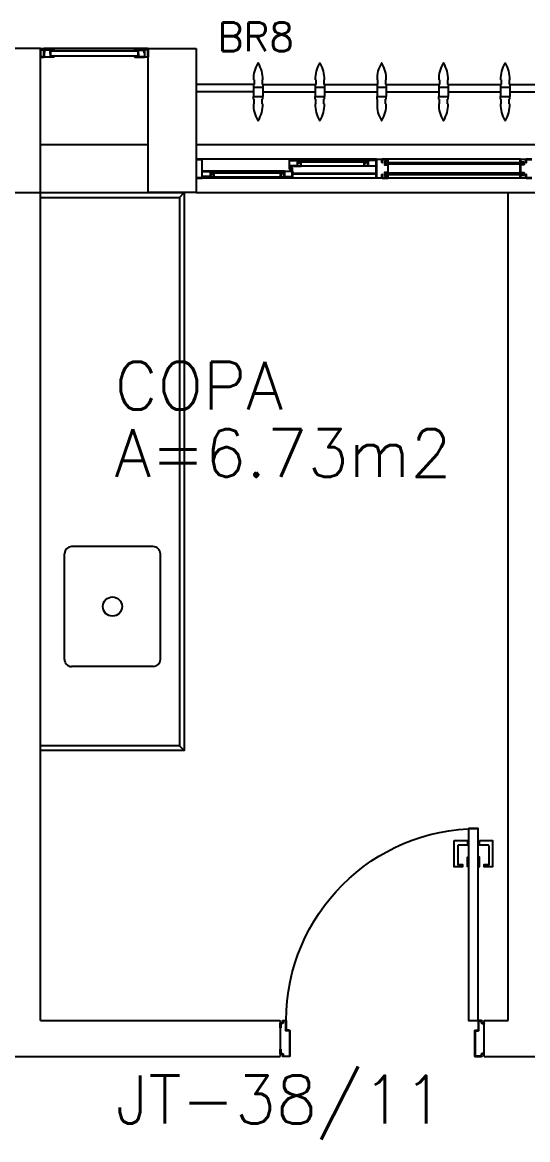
# Model space of a CAD drawing. Header units: millimetres. Extents: x 2128 to 2646, y 1972 to 2207.
# Drawn here: x 2346.736 to 2348.843, y 2139.018 to 2143.675 of the extents above; entities that cross this region are included whole.
import ezdxf

# ---------------------------------------------------------------- set-up
doc = ezdxf.new("R2010")
doc.units = ezdxf.units.MM
for name, color, linetype in [('AR-ALV', 2, 'Continuous'), ('AR-BRISES', 1, 'Continuous'), ('AR-ESQ', 1, 'Continuous'), ('AR-ESTC', 3, 'Continuous'), ('AR-PEITORIL', 1, 'Continuous'), ('AR-PORTA', 1, 'Continuous'), ('BC-CUBA', 1, 'Continuous'), ('BGR- VISTA', 12, 'Continuous'), ('BR-PAINEL', 1, 'Continuous'), ('BR-SUPORTE', 1, 'Continuous'), ('BR-TEXTO', 2, 'Continuous'), ('COZ1', 1, 'Continuous'), ('DT-ESQ-BAGUETE-C', 1, 'Continuous'), ('DT-ESQ-BAGUETE-V', 1, 'Continuous'), ('DT-ESQ-CHAPA DOBRADA-V', 1, 'Continuous'), ('DT-ESQ-MARCO-V', 1, 'Continuous'), ('DT-ESQ-PERFIL CADEIRA-C', 2, 'Continuous'), ('DT-ESQ-PERFIL CADEIRA-V', 2, 'Continuous'), ('DT-ESQ-PERFIL U SIMPLES-C', 2, 'Continuous'), ('DT-ESQ-PERFIL U-C', 2, 'Continuous'), ('DT-ESQ-PERFIL U-V', 1, 'Continuous'), ('DT-ESQ-VENEZIANA-C', 1, 'Continuous'), ('DT-ESQ-VENEZIANA-V', 1, 'Continuous'), ('DT-ESQ-VIDRO-C', 2, 'Continuous'), ('DT-ESQ-VIDRO-V', 71, 'Continuous'), ('DT-TXTMOD', 1, 'Continuous'), ('ENDEREÇO', 2, 'Continuous'), ('maçaneta', 1, 'Continuous'), ('mov', 1, 'Continuous'), ('PM-PERFIL U-C', 2, 'Continuous'), ('pm1', 2, 'Continuous'), ('TEXTO', 2, 'Continuous'), ('Área', 2, 'Continuous')]:
    doc.layers.add(name, color=color, linetype=linetype)
doc.styles.add('S10', font='simplex.shx', dxfattribs={"height": 0.1})
doc.styles.add('S12', font='simplex.shx', dxfattribs={"width": 1.1, "height": 0.12})
doc.styles.add('UNB-100', font='simplex.shx', dxfattribs={"height": 0.2})
doc.styles.add('UNB1-100', font='simplex.shx', dxfattribs={"height": 0.2})

# ---------------------------------------------------------------- blocks, each defined once
blk = doc.blocks.new('CUBAbnc-01P')
at = {"layer": 'COZ1'}
for p, q in [((-0.25, -0.4705), (-0.25, -0.1305)), ((-0.22, -0.1005), (0.22, -0.1005)), ((0.25, -0.4705), (0.25, -0.1305)), ((-0.22, -0.5005), (0.22, -0.5005))]:
    blk.add_line(p, q, dxfattribs=at)
blk.add_circle((0, -0.3005), 0.04, dxfattribs=at)
for centre, start, end in [((-0.22, -0.1305), 90, 180), ((0.22, -0.1305), 0, 90), ((-0.22, -0.4705), 180, 270), ((0.22, -0.4705), 270, 0)]:
    blk.add_arc(centre, 0.03, start, end, dxfattribs=at)
blk = doc.blocks.new('BGR3')
at = {"layer": 'BGR- VISTA'}
for p, q in [((0, 2.305), (0.58, 2.305)), ((0.58, 2.305), (0.6, 2.325)), ((0.58, 2.305), (0.58, 0.02)), ((0.58, 0.02), (0, 0.02)), ((0.6, 0), (0.58, 0.02))]:
    blk.add_line(p, q, dxfattribs=at)
blk.add_lwpolyline([(0.6, 2.325), (0.6, 0), (0, 0), (0, 2.325)], close=True, dxfattribs=at)
at = {"layer": 'BC-CUBA', "rotation": 89.99999999999999}
blk.add_blockref('CUBAbnc-01P', (0, 0.6), dxfattribs=at)
blk = doc.blocks.new('EF53-P')
at = {"layer": 'DT-ESQ-BAGUETE-C', "ltscale": 0.1}
for points in [[(4.7975, -0.08), (4.784, -0.08), (4.784, -0.0785), (4.797, -0.0785, 0.414214), (4.7975, -0.078), (4.7975, -0.067, 0.414214), (4.797, -0.0665), (4.784, -0.0665), (4.784, -0.065), (4.7975, -0.065, -0.414214), (4.799, -0.0665), (4.799, -0.0785, -0.414214)], [(5.0765, -0.08), (5.09, -0.08), (5.09, -0.0785), (5.077, -0.0785, -0.414214), (5.0765, -0.078), (5.0765, -0.067, -0.414214), (5.077, -0.0665), (5.09, -0.0665), (5.09, -0.065), (5.0765, -0.065, 0.414214), (5.075, -0.0665), (5.075, -0.0785, 0.414214)], [(4.4485, -0.125), (4.435, -0.125), (4.435, -0.1235), (4.448, -0.1235, 0.414214), (4.4485, -0.123), (4.4485, -0.112, 0.414214), (4.448, -0.1115), (4.435, -0.1115), (4.435, -0.11), (4.4485, -0.11, -0.414214), (4.45, -0.1115), (4.45, -0.1235, -0.414214)], [(4.714, -0.125), (4.7275, -0.125), (4.7275, -0.1235), (4.7145, -0.1235, -0.414214), (4.714, -0.123), (4.714, -0.112, -0.414214), (4.7145, -0.1115), (4.7275, -0.1115), (4.7275, -0.11), (4.714, -0.11, 0.414214), (4.7125, -0.1115), (4.7125, -0.1235, 0.414214)]]:
    blk.add_lwpolyline(points, format="xyb", close=True, dxfattribs=at)
at = {"layer": 'DT-ESQ-BAGUETE-V', "ltscale": 0.1}
for p, q in [((4.7975, -0.065), (5.0765, -0.065)), ((4.4485, -0.11), (4.714, -0.11))]:
    blk.add_line(p, q, dxfattribs=at)
at = {"layer": 'DT-ESQ-CHAPA DOBRADA-V', "ltscale": 0.1}
for p, q in [((4.4, -0.077), (4.749, -0.077)), ((4.4, -0.08), (4.749, -0.08))]:
    blk.add_line(p, q, dxfattribs=at)
at = {"layer": 'DT-ESQ-MARCO-V', "ltscale": 0.1}
for p, q in [((3.7985, -0.06), (4.3515, -0.06)), ((3.7985, -0.14), (4.3515, -0.14))]:
    blk.add_line(p, q, dxfattribs=at)
at = {"layer": 'DT-ESQ-PERFIL CADEIRA-C', "ltscale": 0.1}
for p, q in [((4.751, -0.0885), (4.7975, -0.0885)), ((5.125, -0.0885), (5.0765, -0.0885)), ((4.4, -0.1335), (4.4485, -0.1335)), ((4.7605, -0.1335), (4.714, -0.1335))]:
    blk.add_line(p, q, dxfattribs=at)
for points in [[(4.7975, -0.087, -1), (4.7975, -0.09), (4.751, -0.09, -0.414214), (4.749, -0.088), (4.749, -0.067, -0.414214), (4.751, -0.065), (4.7825, -0.065, -0.414214), (4.784, -0.0665), (4.784, -0.087)], [(4.784, -0.0885, -0.198913), (4.7829, -0.0881, -0.198913), (4.7825, -0.087), (4.7825, -0.067, 0.414214), (4.782, -0.0665), (4.751, -0.0665, 0.414214), (4.7505, -0.067), (4.7505, -0.088, 0.414214), (4.751, -0.0885)], [(5.0765, -0.09), (5.125, -0.09), (5.125, -0.0885), (5.09, -0.0885, 0.198912), (5.0911, -0.0881, 0.198913), (5.0915, -0.087), (5.0915, -0.067, -0.414214), (5.092, -0.0665), (5.125, -0.0665), (5.125, -0.065), (5.0915, -0.065, 0.414214), (5.09, -0.0665), (5.09, -0.0785), (5.09, -0.08), (5.09, -0.087), (5.0765, -0.087, 1)], [(4.4485, -0.135), (4.4, -0.135), (4.4, -0.1335), (4.435, -0.1335, -0.198912), (4.4339, -0.1331, -0.198913), (4.4335, -0.132), (4.4335, -0.112, 0.414214), (4.433, -0.1115), (4.4, -0.1115), (4.4, -0.11), (4.4335, -0.11, -0.414214), (4.435, -0.1115), (4.435, -0.1235), (4.435, -0.125), (4.435, -0.132), (4.4485, -0.132, -1)], [(4.714, -0.132, 1), (4.714, -0.135), (4.7605, -0.135, 0.414214), (4.7625, -0.133), (4.7625, -0.112, 0.414214), (4.7605, -0.11), (4.729, -0.11, 0.414214), (4.7275, -0.1115), (4.7275, -0.132)], [(4.7275, -0.1335, 0.198913), (4.7286, -0.1331, 0.198913), (4.729, -0.132), (4.729, -0.112, -0.414214), (4.7295, -0.1115), (4.7605, -0.1115, -0.414214), (4.761, -0.112), (4.761, -0.133, -0.414214), (4.7605, -0.1335)]]:
    blk.add_lwpolyline(points, format="xyb", close=True, dxfattribs=at)
at = {"layer": 'DT-ESQ-PERFIL CADEIRA-V', "ltscale": 0.1}
for p, q in [((4.7825, -0.09), (5.0765, -0.09)), ((4.4485, -0.135), (4.714, -0.135))]:
    blk.add_line(p, q, dxfattribs=at)
at = {"layer": 'DT-ESQ-PERFIL U SIMPLES-C', "ltscale": 0.1}
for points in [[(4.751, -0.102), (4.759, -0.102), (4.759, -0.1005), (4.751, -0.1005, -0.414214), (4.7505, -0.1), (4.7505, -0.092, -0.414214), (4.751, -0.0915), (4.759, -0.0915), (4.759, -0.09), (4.751, -0.09, 0.414214), (4.749, -0.092), (4.749, -0.1, 0.414214)], [(4.7605, -0.098), (4.7525, -0.098), (4.7525, -0.0995), (4.7605, -0.0995, -0.414214), (4.761, -0.1), (4.761, -0.108, -0.414214), (4.7605, -0.1085), (4.7525, -0.1085), (4.7525, -0.11), (4.7605, -0.11, 0.414214), (4.7625, -0.108), (4.7625, -0.1, 0.414214)]]:
    blk.add_lwpolyline(points, format="xyb", close=True, dxfattribs=at)
at = {"layer": 'DT-ESQ-PERFIL U-C', "ltscale": 0.1}
for points in [[(3.7515, -0.14), (3.7735, -0.14, 0.414214), (3.775, -0.1385), (3.775, -0.125), (3.7735, -0.125), (3.7735, -0.138, -0.414214), (3.773, -0.1385), (3.752, -0.1385, -0.414214)], [(3.752, -0.0615), (3.773, -0.0615, -0.414214), (3.7735, -0.062), (3.7735, -0.075), (3.775, -0.075), (3.775, -0.0615, 0.414214), (3.7735, -0.06), (3.7515, -0.06, 0.414214)]]:
    blk.add_lwpolyline(points, format="xyb", dxfattribs=at)
for points in [[(3.8, -0.1285), (3.8, -0.1385, -0.414214), (3.7985, -0.14), (3.7765, -0.14, -0.414214), (3.775, -0.1385), (3.775, -0.125), (3.7765, -0.125), (3.7765, -0.138, 0.414214), (3.777, -0.1385), (3.798, -0.1385, 0.414214), (3.7985, -0.138), (3.7985, -0.1285), (3.7855, -0.1285, -0.414214), (3.784, -0.127), (3.784, -0.117, -0.414214), (3.7855, -0.1155), (3.7985, -0.1155), (3.7985, -0.0845), (3.7855, -0.0845, -0.414214), (3.784, -0.083), (3.784, -0.073, -0.414214), (3.7855, -0.0715), (3.7985, -0.0715), (3.7985, -0.062, 0.414214), (3.798, -0.0615), (3.777, -0.0615, 0.414214), (3.7765, -0.062), (3.7765, -0.075), (3.775, -0.075), (3.775, -0.0615, -0.414214), (3.7765, -0.06), (3.7985, -0.06, -0.414214), (3.8, -0.0615), (3.8, -0.0715, -0.414214), (3.7985, -0.073), (3.7855, -0.073), (3.7855, -0.083), (3.7985, -0.083), (3.7985, -0.083, -0.414214), (3.8, -0.0845), (3.8, -0.1155, -0.414214), (3.7985, -0.117), (3.7985, -0.117), (3.7855, -0.117), (3.7855, -0.127), (3.7985, -0.127, -0.414214)], [(4.35, -0.1285), (4.35, -0.1385, 0.414214), (4.3515, -0.14), (4.3735, -0.14, 0.414214), (4.375, -0.1385), (4.375, -0.125), (4.3735, -0.125), (4.3735, -0.138, -0.414214), (4.373, -0.1385), (4.352, -0.1385, -0.414214), (4.3515, -0.138), (4.3515, -0.1285), (4.3645, -0.1285, 0.414214), (4.366, -0.127), (4.366, -0.117, 0.414214), (4.3645, -0.1155), (4.3515, -0.1155), (4.3515, -0.0845), (4.3645, -0.0845, 0.414214), (4.366, -0.083), (4.366, -0.073, 0.414214), (4.3645, -0.0715), (4.3515, -0.0715), (4.3515, -0.062, -0.414214), (4.352, -0.0615), (4.373, -0.0615, -0.414214), (4.3735, -0.062), (4.3735, -0.075), (4.375, -0.075), (4.375, -0.0615, 0.414214), (4.3735, -0.06), (4.3515, -0.06, 0.414214), (4.35, -0.0615), (4.35, -0.0715, 0.414214), (4.3515, -0.073), (4.3645, -0.073), (4.3645, -0.083), (4.3515, -0.083), (4.3515, -0.083, 0.414214), (4.35, -0.0845), (4.35, -0.1155, 0.414214), (4.3515, -0.117), (4.3515, -0.117), (4.3645, -0.117), (4.3645, -0.127), (4.3515, -0.127, 0.414214)], [(4.375, -0.0615, -0.414214), (4.3765, -0.06), (4.3985, -0.06, -0.414214), (4.4, -0.0615), (4.4, -0.1385, -0.414214), (4.3985, -0.14), (4.3765, -0.14, -0.414214), (4.375, -0.1385), (4.375, -0.125), (4.3765, -0.125), (4.3765, -0.138, 0.414214), (4.377, -0.1385), (4.398, -0.1385, 0.414214), (4.3985, -0.138), (4.3985, -0.062, 0.414214), (4.398, -0.0615), (4.377, -0.0615, 0.414214), (4.3765, -0.062), (4.3765, -0.075), (4.375, -0.075)], [(5.15, -0.0615, 0.414214), (5.1485, -0.06), (5.1265, -0.06, 0.414214), (5.125, -0.0615), (5.125, -0.1385, 0.414214), (5.1265, -0.14), (5.1485, -0.14, 0.414214), (5.15, -0.1385), (5.15, -0.125), (5.1485, -0.125), (5.1485, -0.138, -0.414214), (5.148, -0.1385), (5.127, -0.1385, -0.414214), (5.1265, -0.138), (5.1265, -0.062, -0.414214), (5.127, -0.0615), (5.148, -0.0615, -0.414214), (5.1485, -0.062), (5.1485, -0.075), (5.15, -0.075)]]:
    blk.add_lwpolyline(points, format="xyb", close=True, dxfattribs=at)
at = {"layer": 'DT-ESQ-PERFIL U-V', "ltscale": 0.1}
for p, q in [((4.3985, -0.06), (5.1265, -0.06)), ((4.3985, -0.14), (5.1265, -0.14))]:
    blk.add_line(p, q, dxfattribs=at)
at = {"layer": 'DT-ESQ-VIDRO-C', "ltscale": 0.1}
for points in [[(4.3625, -0.081), (4.3625, -0.075), (3.7875, -0.075), (3.7875, -0.081)], [(5.0875, -0.085), (5.0875, -0.082), (4.7865, -0.082), (4.7865, -0.085)], [(4.438, -0.13), (4.438, -0.127), (4.7245, -0.127), (4.7245, -0.13)]]:
    blk.add_lwpolyline(points, close=True, dxfattribs=at)
at = {"layer": 'DT-ESQ-VIDRO-V', "ltscale": 0.1}
blk.add_lwpolyline([(4.3625, -0.119), (4.3625, -0.125), (3.7875, -0.125), (3.7875, -0.119)], close=True, dxfattribs=at)
at = {"layer": 'DT-TXTMOD', "ltscale": 0.1, "style": 'S10', "flags": 3}
for tag, p in [('M01', (0.025, -0.28)), ('M02', (0.3253, -0.28)), ('M03', (0.627, -0.28)), ('M04', (0.9288, -0.28)), ('M05', (1.2306, -0.28)), ('M06', (1.5323, -0.28)), ('M07', (1.8341, -0.28)), ('M08', (2.1359, -0.28)), ('M09', (2.4376, -0.28)), ('M10', (2.7394, -0.28)), ('M11', (3.0412, -0.28)), ('M12', (3.3429, -0.28)), ('M13', (3.6447, -0.28)), ('M14', (3.9464, -0.28)), ('M15', (4.2482, -0.28)), ('M16', (4.55, -0.28)), ('M17', (4.8517, -0.28))]:
    blk.add_attdef(tag, p, '', height=0.1, dxfattribs=at)
blk = doc.blocks.new('BR-MODULO8')
at = {"layer": 'BR-PAINEL'}
for p, q in [((-4.9117, 0.27), (-4.9092, 0.27)), ((-4.9117, 0.25), (-4.9117, 0.24)), ((-4.9117, 0.25), (-4.9092, 0.25)), ((-4.9117, 0.24), (-4.8733, 0.24)), ((-4.9117, 0.24), (-4.9117, 0.2)), ((-4.9092, 0.27), (-4.9092, 0.25)), ((-4.8758, 0.27), (-4.8758, 0.25)), ((-4.8733, 0.27), (-4.8758, 0.27)), ((-4.8733, 0.25), (-4.8758, 0.25)), ((-4.8733, 0.25), (-4.8733, 0.24)), ((-4.8733, 0.24), (-4.8733, 0.2)), ((-4.6542, 0.27), (-4.6517, 0.27)), ((-4.6542, 0.25), (-4.6542, 0.24)), ((-4.6542, 0.25), (-4.6517, 0.25)), ((-4.6542, 0.24), (-4.6158, 0.24)), ((-4.6542, 0.24), (-4.6542, 0.2)), ((-4.6517, 0.27), (-4.6517, 0.25)), ((-4.6183, 0.27), (-4.6183, 0.25)), ((-4.6158, 0.27), (-4.6183, 0.27)), ((-4.6158, 0.25), (-4.6183, 0.25)), ((-4.6158, 0.25), (-4.6158, 0.24)), ((-4.6158, 0.24), (-4.6158, 0.2)), ((-4.3967, 0.27), (-4.3942, 0.27)), ((-4.3967, 0.25), (-4.3967, 0.24)), ((-4.3967, 0.25), (-4.3942, 0.25)), ((-4.3967, 0.24), (-4.3583, 0.24)), ((-4.3967, 0.24), (-4.3967, 0.2)), ((-4.3942, 0.27), (-4.3942, 0.25)), ((-4.3608, 0.27), (-4.3608, 0.25)), ((-4.3583, 0.27), (-4.3608, 0.27)), ((-4.3583, 0.25), (-4.3608, 0.25)), ((-4.3583, 0.25), (-4.3583, 0.24)), ((-4.3583, 0.24), (-4.3583, 0.2)), ((-4.1392, 0.27), (-4.1367, 0.27)), ((-4.1392, 0.25), (-4.1392, 0.24)), ((-4.1392, 0.25), (-4.1367, 0.25)), ((-4.1392, 0.24), (-4.1008, 0.24)), ((-4.1392, 0.24), (-4.1392, 0.2)), ((-4.1367, 0.27), (-4.1367, 0.25)), ((-4.1033, 0.27), (-4.1033, 0.25)), ((-4.1008, 0.27), (-4.1033, 0.27)), ((-4.1008, 0.25), (-4.1033, 0.25)), ((-4.1008, 0.25), (-4.1008, 0.24)), ((-4.1008, 0.24), (-4.1008, 0.2)), ((-3.8817, 0.27), (-3.8792, 0.27)), ((-3.8817, 0.25), (-3.8817, 0.24)), ((-3.8817, 0.25), (-3.8792, 0.25)), ((-3.8817, 0.24), (-3.8433, 0.24)), ((-3.8817, 0.24), (-3.8817, 0.2)), ((-3.8792, 0.27), (-3.8792, 0.25)), ((-3.8458, 0.27), (-3.8458, 0.25)), ((-3.8433, 0.27), (-3.8458, 0.27)), ((-3.8433, 0.25), (-3.8458, 0.25)), ((-3.8433, 0.25), (-3.8433, 0.24)), ((-3.8433, 0.24), (-3.8433, 0.2)), ((-4.9117, 0.2), (-4.8733, 0.2)), ((-4.9117, 0.19), (-4.9117, 0.2)), ((-4.9117, 0.19), (-4.9092, 0.19)), ((-4.9092, 0.17), (-4.9092, 0.19)), ((-4.8733, 0.19), (-4.8758, 0.19)), ((-4.8758, 0.17), (-4.8758, 0.19)), ((-4.8733, 0.19), (-4.8733, 0.2)), ((-4.6542, 0.2), (-4.6158, 0.2)), ((-4.6542, 0.19), (-4.6542, 0.2)), ((-4.6542, 0.19), (-4.6517, 0.19)), ((-4.6517, 0.17), (-4.6517, 0.19)), ((-4.6158, 0.19), (-4.6183, 0.19)), ((-4.6183, 0.17), (-4.6183, 0.19)), ((-4.6158, 0.19), (-4.6158, 0.2)), ((-4.3967, 0.2), (-4.3583, 0.2)), ((-4.3967, 0.19), (-4.3967, 0.2)), ((-4.3967, 0.19), (-4.3942, 0.19)), ((-4.3942, 0.17), (-4.3942, 0.19)), ((-4.3583, 0.19), (-4.3608, 0.19)), ((-4.3608, 0.17), (-4.3608, 0.19)), ((-4.3583, 0.19), (-4.3583, 0.2)), ((-4.1392, 0.2), (-4.1008, 0.2)), ((-4.1392, 0.19), (-4.1392, 0.2)), ((-4.1392, 0.19), (-4.1367, 0.19)), ((-4.1367, 0.17), (-4.1367, 0.19)), ((-4.1008, 0.19), (-4.1033, 0.19)), ((-4.1033, 0.17), (-4.1033, 0.19)), ((-4.1008, 0.19), (-4.1008, 0.2)), ((-3.8817, 0.2), (-3.8433, 0.2)), ((-3.8817, 0.19), (-3.8817, 0.2)), ((-3.8817, 0.19), (-3.8792, 0.19)), ((-3.8792, 0.17), (-3.8792, 0.19)), ((-3.8433, 0.19), (-3.8458, 0.19)), ((-3.8458, 0.17), (-3.8458, 0.19)), ((-3.8433, 0.19), (-3.8433, 0.2)), ((-4.9117, 0.17), (-4.9092, 0.17)), ((-4.8733, 0.17), (-4.8758, 0.17)), ((-4.6542, 0.17), (-4.6517, 0.17)), ((-4.6158, 0.17), (-4.6183, 0.17)), ((-4.3967, 0.17), (-4.3942, 0.17)), ((-4.3583, 0.17), (-4.3608, 0.17)), ((-4.1392, 0.17), (-4.1367, 0.17)), ((-4.1008, 0.17), (-4.1033, 0.17)), ((-3.8817, 0.17), (-3.8792, 0.17)), ((-3.8433, 0.17), (-3.8458, 0.17))]:
    blk.add_line(p, q, dxfattribs=at)
for centre, radius, start, end in [((-4.7867, 0.2739), 0.1251, 148.4721, 181.772), ((-4.8925, 0.3387), 0.001, 37.1012, 142.8988), ((-4.9983, 0.2739), 0.1251, 358.228, 31.5279), ((-4.5292, 0.2739), 0.1251, 148.4721, 181.772), ((-4.635, 0.3387), 0.001, 37.1012, 142.8988), ((-4.7408, 0.2739), 0.1251, 358.228, 31.5279), ((-4.2717, 0.2739), 0.1251, 148.4721, 181.772), ((-4.3775, 0.3387), 0.001, 37.1012, 142.8988), ((-4.4833, 0.2739), 0.1251, 358.228, 31.5279), ((-4.0142, 0.2739), 0.1251, 148.4721, 181.772), ((-4.12, 0.3387), 0.001, 37.1012, 142.8988), ((-4.2258, 0.2739), 0.1251, 358.228, 31.5279), ((-3.7567, 0.2739), 0.1251, 148.4721, 181.772), ((-3.8625, 0.3387), 0.001, 37.1012, 142.8988), ((-3.9683, 0.2739), 0.1251, 358.228, 31.5279), ((-4.7867, 0.1661), 0.1251, 178.228, 211.5279), ((-4.9983, 0.1661), 0.1251, 328.4721, 1.772), ((-4.5292, 0.1661), 0.1251, 178.228, 211.5279), ((-4.7408, 0.1661), 0.1251, 328.4721, 1.772), ((-4.2717, 0.1661), 0.1251, 178.228, 211.5279), ((-4.4833, 0.1661), 0.1251, 328.4721, 1.772), ((-4.0142, 0.1661), 0.1251, 178.228, 211.5279), ((-4.2258, 0.1661), 0.1251, 328.4721, 1.772), ((-3.7567, 0.1661), 0.1251, 178.228, 211.5279), ((-3.9683, 0.1661), 0.1251, 328.4721, 1.772), ((-4.8925, 0.1013), 0.001, 217.1012, 322.8988), ((-4.635, 0.1013), 0.001, 217.1012, 322.8988), ((-4.3775, 0.1013), 0.001, 217.1012, 322.8988), ((-4.12, 0.1013), 0.001, 217.1012, 322.8988), ((-3.8625, 0.1013), 0.001, 217.1012, 322.8988)]:
    blk.add_arc(centre, radius, start, end, dxfattribs=at)
at = {"layer": 'BR-SUPORTE'}
for p, q in [((-4.9117, 0.25), (-5.15, 0.25)), ((-4.8733, 0.25), (-4.6517, 0.25)), ((-4.6158, 0.25), (-4.3942, 0.25)), ((-4.3583, 0.25), (-4.1367, 0.25)), ((-4.1008, 0.25), (-3.8792, 0.25)), ((-3.8433, 0.25), (-3.6217, 0.25)), ((-4.9117, 0.22), (-5.15, 0.22)), ((-4.8733, 0.22), (-4.6542, 0.22)), ((-4.6158, 0.22), (-4.3967, 0.22)), ((-4.3583, 0.22), (-4.1392, 0.22)), ((-4.1008, 0.22), (-3.8817, 0.22)), ((-3.8433, 0.22), (-3.6242, 0.22))]:
    blk.add_line(p, q, dxfattribs=at)
blk = doc.blocks.new('PM3')
at = {"layer": 'maçaneta'}
for points in [[(0.02, 0.825), (-0.035, 0.825), (-0.035, 0.715), (0, 0.715), (0, 0.725), (-0.02, 0.725), (-0.02, 0.8035, -0.414214), (-0.0185, 0.805), (0.02, 0.805)], [(0.125, 0.825), (0.07, 0.825), (0.07, 0.805), (0.1085, 0.805, -0.414214), (0.11, 0.8035), (0.11, 0.725), (0.09, 0.725), (0.09, 0.715), (0.125, 0.715)]]:
    blk.add_lwpolyline(points, format="xyb", close=True, dxfattribs=at)
for points in [[(0.02, 0.715), (0.02, 0.755), (0.025, 0.755), (0.025, 0.715)], [(0.07, 0.715), (0.07, 0.755), (0.065, 0.755), (0.065, 0.715)]]:
    blk.add_lwpolyline(points, close=True, dxfattribs=at)
at = {"layer": 'mov'}
blk.add_arc((0.025, 0.075), 0.8, 0, 90, dxfattribs=at)
at = {"layer": 'PM-PERFIL U-C'}
for p, q in [((0, 0.045), (0, 0.0635)), ((0.0015, 0.065), (0.01, 0.065)), ((0.002, 0.063), (0.002, 0.045)), ((0.0105, 0.063), (0.002, 0.063)), ((0.01, 0.065), (0.01, 0.0735)), ((0.0115, 0.075), (0.0235, 0.075)), ((0.012, 0.073), (0.012, 0.0645)), ((0.023, 0.073), (0.012, 0.073)), ((0.023, 0.0335), (0.023, 0.073)), ((0.025, 0.0735), (0.025, 0.034)), ((0.825, 0.0735), (0.825, 0.034)), ((0.8385, 0.075), (0.8265, 0.075)), ((0.827, 0.073), (0.838, 0.073)), ((0.827, 0.0335), (0.827, 0.073)), ((0.838, 0.073), (0.838, 0.0645)), ((0.8395, 0.063), (0.848, 0.063)), ((0.84, 0.065), (0.84, 0.0735)), ((0.8485, 0.065), (0.84, 0.065)), ((0.848, 0.063), (0.848, 0.045)), ((0.85, 0.045), (0.85, 0.0635)), ((0.002, 0.045), (0, 0.045)), ((0.038, 0.032), (0.0245, 0.032)), ((0.0385, 0.034), (0.025, 0.034)), ((0.038, 0.032), (0.038, -0.073)), ((0.04, 0.0325), (0.04, -0.0735)), ((0.81, 0.0325), (0.81, -0.0735)), ((0.8115, 0.034), (0.825, 0.034)), ((0.812, 0.032), (0.8255, 0.032)), ((0.812, 0.032), (0.812, -0.073)), ((0.848, 0.045), (0.85, 0.045)), ((0, -0.045), (0.002, -0.045)), ((0, -0.0635), (0, -0.045)), ((0.002, -0.045), (0.002, -0.063)), ((0.85, -0.045), (0.848, -0.045)), ((0.848, -0.045), (0.848, -0.063)), ((0.85, -0.0635), (0.85, -0.045)), ((0.01, -0.065), (0.0015, -0.065)), ((0.002, -0.063), (0.0105, -0.063)), ((0.01, -0.0735), (0.01, -0.065)), ((0.0385, -0.075), (0.0115, -0.075)), ((0.012, -0.0645), (0.012, -0.073)), ((0.012, -0.073), (0.038, -0.073)), ((0.8115, -0.075), (0.8385, -0.075)), ((0.838, -0.073), (0.812, -0.073)), ((0.838, -0.0645), (0.838, -0.073)), ((0.848, -0.063), (0.8395, -0.063)), ((0.84, -0.0735), (0.84, -0.065)), ((0.84, -0.065), (0.8485, -0.065))]:
    blk.add_line(p, q, dxfattribs=at)
for centre, start, end in [((0.0015, 0.0635), 90, 180), ((0.0115, 0.0735), 90, 180), ((0.0105, 0.0645), 270, 0), ((0.0235, 0.0735), 360, 90), ((0.8265, 0.0735), 90, 180), ((0.8395, 0.0645), 180, 270), ((0.8385, 0.0735), 0, 90), ((0.8485, 0.0635), 0, 90), ((0.0245, 0.0335), 180, 270), ((0.0385, 0.0325), 0, 90), ((0.8115, 0.0325), 90, 180), ((0.8255, 0.0335), 270, 0), ((0.0015, -0.0635), 180, 270), ((0.0115, -0.0735), 180, 270), ((0.0105, -0.0645), 0, 90), ((0.0385, -0.0735), 269.9386, 0), ((0.8115, -0.0735), 180, 270.0614), ((0.8395, -0.0645), 90, 180), ((0.8385, -0.0735), 270, 0), ((0.8485, -0.0635), 270, 0)]:
    blk.add_arc(centre, 0.0015, start, end, dxfattribs=at)
at = {"layer": 'pm1'}
blk.add_lwpolyline([(0.065, 0.875), (0.065, 0.075), (0.025, 0.075), (0.025, 0.875)], close=True, dxfattribs=at)
blk = doc.blocks.new('EF01C-P')
at = {"layer": 'DT-ESQ-BAGUETE-C', "ltscale": 0.1}
for points in [[(0.0015, 0.035), (0.015, 0.035), (0.015, 0.0335), (0.0015, 0.0335), (0.0015, 0.005), (0.015, 0.005), (0.015, 0.0035), (0.0015, 0.0035, -0.414214), (0, 0.005), (0, 0.0335, -0.414214)], [(0.4485, 0.035), (0.435, 0.035), (0.435, 0.0335), (0.4485, 0.0335), (0.4485, 0.005), (0.435, 0.005), (0.435, 0.0035), (0.4485, 0.0035, 0.414214), (0.45, 0.005), (0.45, 0.0335, 0.414214)]]:
    blk.add_lwpolyline(points, format="xyb", close=True, dxfattribs=at)
at = {"layer": 'DT-ESQ-PERFIL CADEIRA-C', "ltscale": 0.1}
for points in [[(0.01, 0.0015), (0.01, 0.003), (0.0015, 0.003, 1), (0.0015, 0), (0.015, 0, 0.414214), (0.0165, 0.0015), (0.0165, 0.0335), (0.043, 0.0335)], [(0.043, 0.0065), (0.018, 0.0065), (0.018, 0.0165), (0.0165, 0.0165), (0.0165, 0.0065, 0.414214), (0.018, 0.005), (0.043, 0.005), (0.0565, 0.005, 1), (0.0565, 0.008), (0.043, 0.008), (0.043, 0.02), (0.043, 0.032), (0.0565, 0.032, 1), (0.0565, 0.035), (0.043, 0.035), (0.0165, 0.035, 0.414214), (0.015, 0.0335), (0.015, 0.0015), (0.0015, 0.0015)], [(0.0415, 0.02), (0.0415, 0.032, -0.414214), (0.043, 0.0335), (0.0565, 0.0335)], [(0.0415, 0.02), (0.0415, 0.008, 0.414214), (0.043, 0.0065), (0.0565, 0.0065)], [(0.407, 0.0065), (0.432, 0.0065), (0.432, 0.0165), (0.4335, 0.0165), (0.4335, 0.0065, -0.414214), (0.432, 0.005), (0.407, 0.005), (0.3935, 0.005, -1), (0.3935, 0.008), (0.407, 0.008), (0.407, 0.02), (0.407, 0.032), (0.3935, 0.032, -1), (0.3935, 0.035), (0.407, 0.035), (0.4335, 0.035, -0.414214), (0.435, 0.0335), (0.435, 0.0015), (0.4485, 0.0015)], [(0.4085, 0.02), (0.4085, 0.032, 0.414214), (0.407, 0.0335), (0.3935, 0.0335)], [(0.4085, 0.02), (0.4085, 0.008, -0.414214), (0.407, 0.0065), (0.3935, 0.0065)], [(0.44, 0.0015), (0.44, 0.003), (0.4485, 0.003, -1), (0.4485, 0), (0.435, 0, -0.414214), (0.4335, 0.0015), (0.4335, 0.0335), (0.407, 0.0335)]]:
    blk.add_lwpolyline(points, format="xyb", dxfattribs=at)
at = {"layer": 'DT-ESQ-PERFIL CADEIRA-V', "ltscale": 0.1}
blk.add_line((0.015, 0), (0.435, 0), dxfattribs=at)
at = {"layer": 'DT-ESQ-VENEZIANA-C', "ltscale": 0.1}
for p, q in [((0.043, 0.0105), (0.407, 0.0105)), ((0.043, 0.009), (0.407, 0.009))]:
    blk.add_line(p, q, dxfattribs=at)
at = {"layer": 'DT-ESQ-VENEZIANA-V', "ltscale": 0.1}
blk.add_line((0.043, 0.031), (0.407, 0.031), dxfattribs=at)
at = {"layer": 'DT-TXTMOD', "ltscale": 0.1, "style": 'S10', "flags": 3}
blk.add_attdef('EF01C', (0.0208, -0.14), '', height=0.1, dxfattribs=at)

msp = doc.modelspace()

# ---------------------------------------------------------------- linework, layer by layer
at = {"layer": 'AR-ALV'}
for p, q in [((2346.8115, 2143.1651), (2347.2615, 2143.1651)), ((2346.8115, 2142.9651), (2347.2615, 2142.9651)), ((2346.8115, 2139.5151), (2346.8115, 2142.9651)), ((2348.7616, 2139.5151), (2348.7616, 2142.9651)), ((2348.7616, 2142.9651), (2348.9116, 2142.9651)), ((2346.8115, 2139.5151), (2347.8116, 2139.5151)), ((2347.8116, 2139.5151), (2347.8116, 2139.3651)), ((2348.6616, 2139.5151), (2348.7616, 2139.5151)), ((2348.6616, 2139.3651), (2348.6616, 2139.5151)), ((2344.4615, 2139.3651), (2347.8116, 2139.3651)), ((2348.6616, 2139.3651), (2349.0116, 2139.3651))]:
    msp.add_line(p, q, dxfattribs=at)
at = {"layer": 'AR-ESTC'}
for p, q in [((2346.8115, 2143.5651), (2346.6115, 2143.5651)), ((2346.8115, 2142.9651), (2346.8115, 2143.5651)), ((2347.2615, 2143.5651), (2347.4615, 2143.5651)), ((2347.2615, 2142.9651), (2347.2615, 2143.5651)), ((2347.4615, 2143.5651), (2347.4615, 2142.9651)), ((2346.6115, 2142.9651), (2346.8115, 2142.9651)), ((2347.4615, 2142.9651), (2347.2615, 2142.9651))]:
    msp.add_line(p, q, dxfattribs=at)
at = {"layer": 'AR-PEITORIL'}
for p, q in [((2347.4615, 2143.1651), (2351.2365, 2143.1651)), ((2347.4615, 2142.9651), (2351.1615, 2142.9651))]:
    msp.add_line(p, q, dxfattribs=at)

# ---------------------------------------------------------------- block references
at = {"layer": 'AR-BRISES'}
ref = msp.add_blockref('BR-MODULO8', (2352.6115, 2143.1651), dxfattribs=at)
ref.add_attrib('BR', 'BR8', (2347.5499, 2143.5547), dxfattribs={"layer": 'BR-TEXTO', "height": 0.12, "style": 'S12'})
at = {"layer": 'AR-ESQ', "rotation": 180}
for name, p in [('EF01C-P', (2347.2615, 2143.5651)), ('EF53-P', (2352.6115, 2142.9651))]:
    msp.add_blockref(name, p, dxfattribs=at)
at = {"layer": 'AR-PORTA', "xscale": -1}
msp.add_blockref('PM3', (2348.6616, 2139.4401), dxfattribs=at)
at = {"layer": 'BGR- VISTA'}
msp.add_blockref('BGR3', (2346.8115, 2140.6401), dxfattribs=at)

# ---------------------------------------------------------------- texts
at = {"layer": 'ENDEREÇO', "style": 'UNB1-100'}
msp.add_text('JT-38/11', height=0.2, dxfattribs=at).set_placement((2347.1252, 2139.0852))
at = {"layer": 'TEXTO', "style": 'UNB-100'}
msp.add_text('COPA', height=0.2, dxfattribs=at).set_placement((2347.121, 2142.0606))
at = {"layer": 'Área', "style": 'UNB-100'}
msp.add_text('A=6.73m2', height=0.2, dxfattribs=at).set_placement((2347.1199, 2141.78))

doc.saveas('drawing.dxf')
